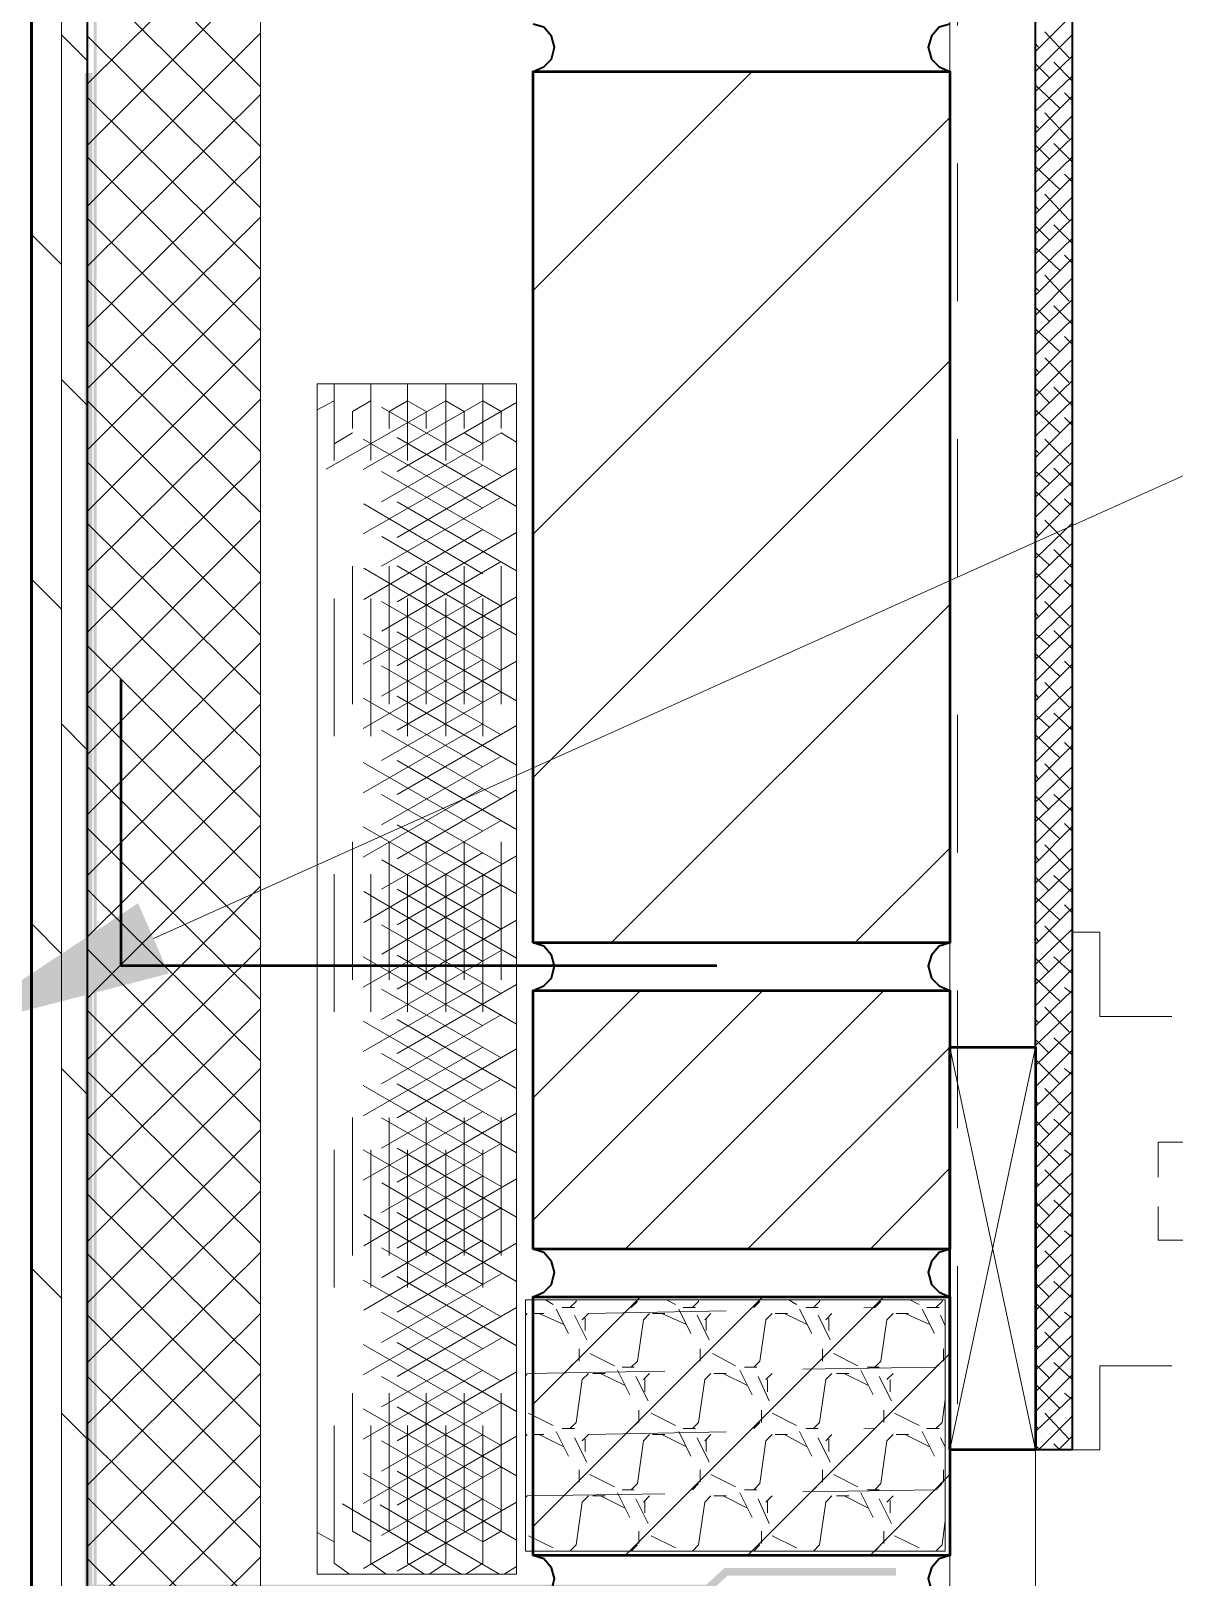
# Model space of a CAD drawing. Header units: inches. Extents: x 5 to 516, y -193 to 129.
# Drawn here: x 92.113 to 92.943, y -179.655 to -178.533 of the extents above; entities that cross this region are included whole.
import ezdxf

# ---------------------------------------------------------------- set-up
doc = ezdxf.new("R2010")
doc.units = ezdxf.units.IN
doc.header["$MEASUREMENT"] = 0
doc.linetypes.add('PDF_IMPORT', pattern=[1, 0.8, -0.2])
doc.layers.add('PDF8_Geometry', color=7, linetype='Continuous')
doc.layers.add('PDF8_Solid Fills', color=7, linetype='Continuous')

msp = doc.modelspace()

# ---------------------------------------------------------------- hatches: boundary and pattern name
at = {"layer": 'PDF8_Solid Fills', "transparency": 33554559}
for points in [[(92.1521832, -179.6657823), (92.1521823, -180.5357825), (92.6055157, -180.5357829), (92.6166265, -180.5191153), (92.6032944, -180.5313375), (92.1577388, -180.5313381), (92.1577388, -179.6657821), (92.6055157, -179.6657821), (92.6166265, -179.6480045), (92.6032944, -179.6602267), (92.1577379, -179.6602273), (92.1577388, -178.5635605), (92.1521832, -178.5635605), (92.1521832, -179.4335602)], [(92.6166287, -179.6480043), (92.6055176, -179.6657821), (92.6188509, -179.6535598), (92.7410726, -179.6535603), (92.7410727, -179.648005)]]:
    msp.add_hatch(color=256, dxfattribs=at).paths.add_polyline_path(points)

# ---------------------------------------------------------------- linework, layer by layer
at = {"layer": 'PDF8_Geometry', "lineweight": 35}
for points in [[(92.1132939, -171.2291155), (92.1132939, -180.5413382), (92.154405, -180.5413382), (92.154405, -171.2291155)], [(92.4777393, -178.5624495), (92.4855171, -178.5591161), (92.4910727, -178.5535606), (92.4932949, -178.5446717), (92.4910727, -178.5368939), (92.4855171, -178.5302272), (92.4777393, -178.528005)], [(92.7799606, -178.5280042), (92.7721828, -178.5302264), (92.7666273, -178.536893), (92.764405, -178.5446708), (92.7666273, -178.5535597), (92.7721828, -178.5591153), (92.7799606, -178.5624486)], [(92.4777393, -179.2291162), (92.4855171, -179.2257828), (92.4910727, -179.2202273), (92.4932949, -179.2113384), (92.4910727, -179.2035606), (92.4855171, -179.196894), (92.4777393, -179.1946717)], [(92.7799606, -179.1946709), (92.7721828, -179.1968931), (92.7666273, -179.2035598), (92.764405, -179.2113375), (92.7666273, -179.2202264), (92.7721828, -179.225782), (92.7799606, -179.2291153)], [(92.4777393, -179.4513384), (92.4855171, -179.4480051), (92.4910727, -179.4424495), (92.4932949, -179.4335606), (92.4910727, -179.4257829), (92.4855171, -179.4191162), (92.4777393, -179.416894)], [(92.7799606, -179.4168931), (92.7721828, -179.4191153), (92.7666273, -179.425782), (92.764405, -179.4335598), (92.7666273, -179.4424487), (92.7721828, -179.4480042), (92.7799606, -179.4513376)], [(92.4777393, -179.6735607), (92.4855171, -179.6702273), (92.4910727, -179.6646718), (92.4932949, -179.6557829), (92.4910727, -179.6480051), (92.4855171, -179.6413384), (92.4777393, -179.6391162)], [(92.7799606, -179.6391154), (92.7721828, -179.6413376), (92.7666273, -179.6480042), (92.764405, -179.655782), (92.7666273, -179.6646709), (92.7721828, -179.6702265), (92.7799606, -179.6735598)]]:
    msp.add_lwpolyline(points, dxfattribs=at)
at = {"layer": 'PDF8_Geometry', "lineweight": 15}
for points in [[(92.1144061, -180.5413382), (92.1144061, -171.2280039)], [(92.1355152, -180.5413382), (92.1355152, -171.2280039)], [(92.2021837, -179.1913377), (95.1444062, -177.8691153), (96.3021839, -177.8691153)], [(92.1544045, -178.571338), (92.27996, -178.4468935)], [(92.2799606, -178.5735601), (92.154405, -178.4480046)], [(92.1544045, -178.6157829), (92.27996, -178.4902273)], [(92.2799606, -178.6168928), (92.154405, -178.4924484)], [(92.8421826, -178.5480045), (92.8688492, -178.5213378)], [(92.1544045, -178.6602267), (92.27996, -178.5346711)], [(92.8666283, -178.5524487), (92.8488505, -178.5335598)], [(92.1544045, -178.5546709), (92.1355156, -178.535782)], [(92.2799606, -178.6613377), (92.154405, -178.5368933)], [(92.8444047, -178.5446713), (92.8421825, -178.5424491)], [(92.8421826, -178.5624495), (92.8688492, -178.5357828)], [(92.8421826, -178.5768933), (92.8688492, -178.5513378)], [(92.8521833, -178.5668937), (92.8421833, -178.5568937)], [(92.8688504, -178.5691159), (92.8555171, -178.5557825)], [(92.4777393, -178.7213375), (92.6366282, -178.5624486)], [(92.8421826, -178.5913383), (92.8688492, -178.5657827)], [(92.1544045, -178.7035605), (92.27996, -178.579116)], [(92.8421826, -178.6068932), (92.8688492, -178.5802266)], [(92.8599619, -178.589115), (92.8421841, -178.5724484)], [(92.8688504, -178.5835597), (92.8632948, -178.5780042)], [(92.2799606, -178.7057826), (92.154405, -178.5813382)], [(92.1144061, -178.5980047), (92.113295, -178.5968936)], [(92.4777393, -178.898005), (92.7799616, -178.5957827)], [(92.8444047, -178.60356), (92.8421825, -178.6013378)], [(92.8421826, -178.6213382), (92.8688492, -178.5946715)], [(92.8666283, -178.6113375), (92.8488505, -178.5924486)], [(92.8421826, -178.6357821), (92.8688492, -178.6102265)], [(92.1544045, -178.7480043), (92.27996, -178.6235598)], [(92.2799606, -178.7502264), (92.154405, -178.6246708)], [(92.8421826, -178.6502271), (92.8688492, -178.6246715)], [(92.8521833, -178.6257825), (92.8421833, -178.6157825)], [(92.8688504, -178.6280046), (92.8555171, -178.6146713)], [(92.8599619, -178.6480049), (92.8421841, -178.6313383)], [(92.8421826, -178.665782), (92.8688492, -178.6391153)], [(92.8688504, -178.6424485), (92.8632948, -178.6368929)], [(92.8421826, -178.680227), (92.8688492, -178.6535603)], [(92.8666283, -178.6702263), (92.8488505, -178.6513374)], [(92.1544045, -178.7924492), (92.27996, -178.6680047)], [(92.2799606, -178.7946713), (92.154405, -178.6691157)], [(92.8444047, -178.6624488), (92.8421825, -178.6602266)], [(92.8421826, -178.6946708), (92.8688492, -178.6691153)], [(92.1355152, -178.7024494), (92.1144041, -178.6813383)], [(92.8521833, -178.6846712), (92.8421833, -178.6746712)], [(92.8688504, -178.6868934), (92.8555171, -178.67356)], [(92.8421826, -178.7091158), (92.8688492, -178.6835603)], [(92.8599619, -178.7068937), (92.8421841, -178.690227)], [(92.8421826, -178.7246719), (92.8688492, -178.6980052)], [(92.8688504, -178.7013384), (92.8632948, -178.6957828)], [(92.1544045, -178.8368929), (92.27996, -178.7113374)], [(92.2799606, -178.8380051), (92.154405, -178.7135607)], [(92.8421826, -178.7391157), (92.8688492, -178.7124491)], [(92.8666283, -178.7291161), (92.8488505, -178.7102272)], [(92.8444047, -178.7213375), (92.8421825, -178.7191153)], [(92.8421826, -178.7535596), (92.8688492, -178.728004)], [(92.8521833, -178.74356), (92.8421833, -178.73356)], [(92.8688504, -178.7457821), (92.8555171, -178.7324488)], [(92.8421826, -178.7680046), (92.8688492, -178.742449)], [(92.1544045, -178.8813378), (92.27996, -178.7557823)], [(92.2799606, -178.8824489), (92.154405, -178.7580044)], [(92.8421826, -178.7835595), (92.8688492, -178.7568928)], [(92.8599619, -178.7657824), (92.8421841, -178.7491158)], [(92.8688504, -178.7602271), (92.8632948, -178.7546716)], [(92.8666283, -178.7880049), (92.8488505, -178.7702271)], [(92.4777393, -179.0746712), (92.7799616, -178.772449)], [(92.8444047, -178.7802274), (92.8421825, -178.7780052)], [(92.8421826, -178.7980045), (92.8688492, -178.7713378)], [(92.1544045, -178.8046709), (92.1355156, -178.785782)], [(92.8421826, -178.8124495), (92.8688492, -178.7868939)], [(92.8521833, -178.8024488), (92.8421833, -178.7924488)], [(92.8688504, -178.8046709), (92.8555171, -178.7913376)], [(92.1544045, -178.9246717), (92.27996, -178.8002272)], [(92.2799606, -178.9268938), (92.154405, -178.8013382)], [(92.333294, -178.8013377), (92.3210718, -178.8080044)], [(92.3599618, -178.8013377), (92.3466285, -178.8091155)], [(92.3866274, -178.8013377), (92.3732941, -178.8091155)], [(92.3999602, -178.8091152), (92.3866269, -178.8013374)], [(92.427738, -178.8091152), (92.4144047, -178.8013374)], [(92.4544058, -178.8091152), (92.4410725, -178.8013374)], [(92.8421826, -178.8268933), (92.8688492, -178.8013378)], [(92.8421826, -178.8424494), (92.8688492, -178.8157827)], [(92.8599619, -178.8246712), (92.8421841, -178.8080045)], [(92.8688504, -178.8191159), (92.8632948, -178.8135603)], [(92.3466268, -178.8246712), (92.3332934, -178.832449)], [(92.4410708, -178.8324487), (92.4277374, -178.8246709)], [(92.4655165, -178.8313376), (92.4544054, -178.8246709)], [(92.8444047, -178.8391151), (92.8421825, -178.8368928)], [(92.8421826, -178.8568932), (92.8688492, -178.8313377)], [(92.8666283, -178.8468937), (92.8488505, -178.8291159)], [(92.1144061, -178.8480047), (92.113295, -178.8468936)], [(92.1544045, -178.9691154), (92.27996, -178.844671)], [(92.2799606, -178.9713376), (92.154405, -178.845782)], [(92.8421826, -178.8713382), (92.8688492, -178.8457827)], [(92.8421826, -178.8857821), (92.8688492, -178.8602265)], [(92.8521833, -178.8613375), (92.8421833, -178.8524486)], [(92.8688504, -178.8635608), (92.8555171, -178.8502274)], [(92.8599619, -178.88356), (92.8421841, -178.8668933)], [(92.8421826, -178.9013381), (92.8688492, -178.8746715)], [(92.8688504, -178.8780046), (92.8632948, -178.8724491)], [(92.1544045, -179.0135603), (92.27996, -178.8880048)], [(92.2799606, -179.0146714), (92.154405, -178.8902269)], [(92.8421826, -178.915782), (92.8688492, -178.8902264)], [(92.8666283, -178.9057824), (92.8488505, -178.8880046)], [(92.8444047, -178.899116), (92.8421825, -178.8957827)], [(92.8421826, -178.930227), (92.8688492, -178.9046714)], [(92.8521833, -178.9202263), (92.8421833, -178.9113374)], [(92.8688504, -178.9224484), (92.8555171, -178.9091151)], [(92.8421826, -178.9457819), (92.8688492, -178.9191153)], [(92.8599619, -178.9424487), (92.8421841, -178.9257821)], [(92.1355152, -178.9524494), (92.1144041, -178.9313383)], [(92.1544045, -179.0580052), (92.27996, -178.9324497)], [(92.2799606, -179.0591152), (92.154405, -178.9346707)], [(92.8421826, -178.9602269), (92.8688492, -178.9335602)], [(92.8688504, -178.9368934), (92.8632948, -178.9313378)], [(92.5344048, -179.1946709), (92.7799604, -178.9491153)], [(92.8421826, -178.9746719), (92.8688492, -178.9491163)], [(92.8666283, -178.9646712), (92.8488505, -178.9468934)], [(92.8444047, -178.9580048), (92.8421825, -178.9546714)], [(92.8421826, -178.9891158), (92.8688492, -178.9635602)], [(92.8521833, -178.9791162), (92.8421833, -178.9702273)], [(92.8688504, -178.9813383), (92.8555171, -178.968005)], [(92.1544045, -179.1013379), (92.27996, -178.9768935)], [(92.2799606, -179.1035601), (92.154405, -178.9791156)], [(92.8421826, -179.0046718), (92.8688492, -178.9780051)], [(92.8421826, -179.0191157), (92.8688492, -178.992449)], [(92.8599619, -179.0013375), (92.8421841, -178.9846708)], [(92.8688504, -178.9957821), (92.8632948, -178.9902266)], [(92.8666283, -179.0235599), (92.8488505, -179.0057821)], [(92.8444047, -179.0168935), (92.8421825, -179.0135602)], [(92.8421826, -179.0335595), (92.8688492, -179.008004)], [(92.1544045, -179.1457828), (92.27996, -179.0213384)], [(92.2799606, -179.148005), (92.154405, -179.0224494)], [(92.8421826, -179.0480045), (92.8688492, -179.022449)], [(92.8521833, -179.0380049), (92.8421833, -179.029116)], [(92.8688504, -179.040227), (92.8555171, -179.0280048)], [(92.1544045, -179.0546709), (92.1355156, -179.035782)], [(92.8421826, -179.0635606), (92.8688492, -179.0368939)], [(92.8421826, -179.0780044), (92.8688492, -179.0513378)], [(92.8599619, -179.0602274), (92.8421841, -179.0435607)], [(92.8688504, -179.0546709), (92.8632948, -179.0491154)], [(92.1544045, -179.1902266), (92.27996, -179.0657822)], [(92.2799606, -179.1924487), (92.154405, -179.0668932)], [(92.8444047, -179.0757823), (92.8421825, -179.072449)], [(92.8421826, -179.0924494), (92.8688492, -179.0668939)], [(92.8666283, -179.0824487), (92.8488505, -179.0646709)], [(92.8421826, -179.1068933), (92.8688492, -179.0813377)], [(92.8421826, -179.1224493), (92.8688492, -179.0957827)], [(92.8521833, -179.0980047), (92.8421833, -179.0880047)], [(92.8688504, -179.0991158), (92.8555171, -179.0868936)], [(92.1144061, -179.0980047), (92.113295, -179.0968936)], [(92.8599619, -179.1191161), (92.8421841, -179.1024495)], [(92.1544045, -179.2346715), (92.27996, -179.1091159)], [(92.2799606, -179.2357826), (92.154405, -179.1113381)], [(92.8421826, -179.1368932), (92.8688492, -179.1102265)], [(92.8688504, -179.1135608), (92.8632948, -179.1080052)], [(92.7110722, -179.1946709), (92.7799611, -179.125782)], [(92.8421826, -179.1513382), (92.8688492, -179.1257826)], [(92.8666283, -179.1413386), (92.8488505, -179.1235608)], [(92.8444047, -179.134671), (92.8421825, -179.1313377)], [(92.8421826, -179.165782), (92.8688492, -179.1402265)], [(92.8521833, -179.1568935), (92.8421833, -179.1468935)], [(92.8688504, -179.1580046), (92.8555171, -179.1457823)], [(92.1544045, -179.2791153), (92.27996, -179.1535597)], [(92.2799606, -179.2802275), (92.154405, -179.155783)], [(92.8421826, -179.1813381), (92.8688492, -179.1546714)], [(92.8599619, -179.1780049), (92.8421841, -179.1613382)], [(92.8421826, -179.1957819), (92.8688492, -179.1691153)], [(92.8688504, -179.1724484), (92.8632948, -179.1668929)], [(92.1355152, -179.2024495), (92.1144041, -179.1813384)], [(92.8421826, -179.2102269), (92.8688492, -179.1846714)], [(92.8666283, -179.2002262), (92.8488505, -179.1824484)], [(92.8444047, -179.1935598), (92.8421825, -179.1902265)], [(92.8688496, -179.1868934), (92.8888496, -179.1868934), (92.8888496, -179.2480045)], [(92.1544045, -179.3224491), (92.27996, -179.1980047)], [(92.2799606, -179.3246712), (92.154405, -179.1991157)], [(92.8421826, -179.2246719), (92.8688492, -179.1991164)], [(92.8521833, -179.2157823), (92.8421833, -179.2057823)], [(92.8688504, -179.2168933), (92.8555171, -179.2046711)], [(92.8421826, -179.2402268), (92.8688492, -179.2135602)], [(92.4777393, -179.3068931), (92.5555171, -179.2291153)], [(92.4777393, -179.3957829), (92.644406, -179.2291162)], [(92.5444056, -179.4168931), (92.7321834, -179.2291153)], [(92.8421826, -179.2546718), (92.8688492, -179.2291163)], [(92.8599619, -179.2368936), (92.8421841, -179.220227)], [(92.8688504, -179.2313383), (92.8632948, -179.2268939)], [(92.8666283, -179.2591161), (92.8488505, -179.2413383)], [(92.1544045, -179.3668929), (92.27996, -179.2424484)], [(92.2799606, -179.3691161), (92.154405, -179.2435606)], [(92.8444047, -179.2524497), (92.8421825, -179.2502275)], [(92.8421826, -179.2691157), (92.8688492, -179.2435601)], [(92.9410708, -179.2480043), (92.8888486, -179.2480043)], [(92.8421826, -179.2835595), (92.8688492, -179.258004)], [(92.8521833, -179.274671), (92.8421833, -179.264671)], [(92.8688504, -179.2757821), (92.8555171, -179.2635599)], [(92.6332954, -179.4168931), (92.779962, -179.2702264)], [(92.8421826, -179.5624495), (92.7799603, -179.2702273)], [(92.7799606, -179.5624495), (92.8421828, -179.2702273)], [(92.8421826, -179.2991156), (92.8688492, -179.2724489)], [(92.1544045, -179.3046709), (92.1355156, -179.285782)], [(92.1544045, -179.4113378), (92.27996, -179.2857822)], [(92.8599619, -179.2968935), (92.8421841, -179.2791157)], [(92.8688504, -179.2902271), (92.8632948, -179.2857826)], [(92.2799606, -179.4124488), (92.154405, -179.2880044)], [(92.8421826, -179.3135606), (92.8688492, -179.288005)], [(92.8444047, -179.3113373), (92.8421825, -179.3091151)], [(92.8421826, -179.3280044), (92.8688492, -179.3024489)], [(92.8666283, -179.3180048), (92.8488505, -179.3002271)], [(92.8421826, -179.3435605), (92.8688492, -179.3168938)], [(92.1544045, -179.4557827), (92.27996, -179.3302271)], [(92.8421826, -179.3580044), (92.8688492, -179.3313377)], [(92.8521833, -179.3335598), (92.8421833, -179.3235598)], [(92.8688504, -179.3346708), (92.8555171, -179.3224486)], [(92.2799606, -179.4568937), (92.154405, -179.3324493)], [(92.8599619, -179.3557822), (92.8421841, -179.3380044)], [(92.9621835, -179.3391151), (92.9310724, -179.3391151), (92.9310724, -179.3646707)], [(92.1144061, -179.3480048), (92.113295, -179.3468936)], [(92.8421826, -179.3724493), (92.8688492, -179.3468938)], [(92.8688504, -179.3491158), (92.8632948, -179.3446714)], [(92.7221829, -179.4168931), (92.7799607, -179.3580042)], [(92.8421826, -179.3868932), (92.8688492, -179.3613376)], [(92.8666283, -179.3768936), (92.8488505, -179.3591158)], [(92.1544045, -179.4991154), (92.27996, -179.3746709)], [(92.2799606, -179.5013375), (92.154405, -179.3768931)], [(92.8444047, -179.3702272), (92.8421825, -179.368005)], [(92.8421826, -179.4024493), (92.8688492, -179.3757826)], [(92.8521833, -179.3924485), (92.8421833, -179.3824485)], [(92.8688504, -179.3935607), (92.8555171, -179.3813385)], [(92.9310724, -179.3857821), (92.9310724, -179.4102266)], [(92.8421826, -179.4168931), (92.8688492, -179.3902264)], [(92.8599619, -179.414671), (92.8421841, -179.3968932)], [(92.8421826, -179.4313381), (92.8688492, -179.4057825)], [(92.8688504, -179.4080046), (92.8632948, -179.4035601)], [(92.9310724, -179.4102267), (92.9621835, -179.4102267)], [(92.1544045, -179.5435603), (92.27996, -179.4191158)], [(92.2799606, -179.5457824), (92.154405, -179.4202269)], [(92.8421826, -179.445782), (92.8688492, -179.4202264)], [(92.8666283, -179.4357824), (92.8488505, -179.4180046)], [(92.1355152, -179.4524495), (92.1144041, -179.4313384)], [(92.8444047, -179.429116), (92.8421825, -179.4268937)], [(92.8421826, -179.461338), (92.8688492, -179.4346713)], [(92.8521833, -179.4513384), (92.8421833, -179.4413384)], [(92.8688504, -179.4524495), (92.8555171, -179.4402273)], [(92.4777393, -179.5291153), (92.5555171, -179.4513375)], [(92.4777393, -179.6180051), (92.644406, -179.4513384)], [(92.4866279, -179.4535606), (92.4921834, -179.4568939)], [(92.5044049, -179.4591159), (92.5088494, -179.4546714)], [(92.5088492, -179.4546716), (92.5088492, -179.4535605)], [(92.5444056, -179.6391154), (92.7321834, -179.4513376)], [(92.5488498, -179.4591159), (92.5532943, -179.4546714)], [(92.5744055, -179.4535606), (92.5810721, -179.4568939)], [(92.5932947, -179.4591159), (92.5977392, -179.4546714)], [(92.597739, -179.4546716), (92.597739, -179.4535605)], [(92.6377396, -179.4591159), (92.6421841, -179.4546714)], [(92.663293, -179.4535606), (92.6688486, -179.4568939)], [(92.6810723, -179.4591159), (92.6855168, -179.4546714)], [(92.6855166, -179.4546716), (92.6855166, -179.4535605)], [(92.7255172, -179.4591159), (92.7299617, -179.4546714)], [(92.7510706, -179.4535606), (92.7577373, -179.4568939)], [(92.7699599, -179.4591159), (92.7744043, -179.4546714)], [(92.7744041, -179.4546716), (92.7744041, -179.4535605)], [(92.8421826, -179.4757819), (92.8688492, -179.4491152)], [(92.1544045, -179.5880052), (92.27996, -179.4635607)], [(92.2799606, -179.5902273), (92.154405, -179.4646718)], [(92.4721829, -179.4646712), (92.473294, -179.4635601)], [(92.4766272, -179.4635601), (92.485516, -179.4635601)], [(92.4821836, -179.4635601), (92.4999614, -179.4713379)], [(92.4944065, -179.4602269), (92.5032954, -179.4780047)], [(92.4988507, -179.4591159), (92.5077396, -179.4591159)], [(92.5077393, -179.4646712), (92.5166281, -179.482449)], [(92.5132935, -179.4680044), (92.5177379, -179.46356)], [(92.5577384, -179.4680044), (92.5621828, -179.46356)], [(92.5644048, -179.4635601), (92.5732936, -179.4635601)], [(92.5710712, -179.4635601), (92.5888489, -179.4713379)], [(92.583294, -179.4602269), (92.5921829, -179.4780047)], [(92.5866283, -179.4591159), (92.5955172, -179.4591159)], [(92.5966268, -179.4646712), (92.6055157, -179.482449)], [(92.6021833, -179.4680044), (92.6066277, -179.46356)], [(92.6466282, -179.4680044), (92.6510726, -179.46356)], [(92.6532946, -179.4635601), (92.6621834, -179.4635601)], [(92.659961, -179.4635601), (92.6766276, -179.4713379)], [(92.6710716, -179.4602269), (92.6799605, -179.4780047)], [(92.6755159, -179.4591159), (92.6844048, -179.4591159)], [(92.6844044, -179.4646712), (92.6932933, -179.482449)], [(92.6899609, -179.4680044), (92.6944053, -179.46356)], [(92.7344058, -179.4680044), (92.7388502, -179.46356)], [(92.7410722, -179.4635601), (92.749961, -179.4635601)], [(92.7477386, -179.4635601), (92.7655163, -179.4713379)], [(92.7599614, -179.4602269), (92.7688503, -179.4780047)], [(92.7632935, -179.4591159), (92.7721824, -179.4591159)], [(92.7732942, -179.4646712), (92.7766275, -179.472449)], [(92.8421826, -179.4902269), (92.8688492, -179.4646713)], [(92.8599619, -179.4735597), (92.8421841, -179.455782)], [(92.8688504, -179.4668933), (92.8632948, -179.4624489)], [(92.5155156, -179.4668933), (92.5155156, -179.4757822)], [(92.5532941, -179.4980043), (92.5577385, -179.4680043)], [(92.6032932, -179.4668933), (92.6032932, -179.4757822)], [(92.6421839, -179.4980043), (92.6466283, -179.4680043)], [(92.692183, -179.4668933), (92.692183, -179.4757822)], [(92.7299615, -179.4980043), (92.7344059, -179.4680043)], [(92.8666283, -179.4946711), (92.8488505, -179.4768933)], [(92.5110713, -179.4891158), (92.5110713, -179.4980047)], [(92.5988489, -179.4891158), (92.5988489, -179.4980047)], [(92.6877387, -179.4891158), (92.6877387, -179.4980047)], [(92.7755163, -179.4891158), (92.7755163, -179.4980047)], [(92.8444047, -179.4880047), (92.8421825, -179.4857825)], [(92.8421826, -179.5046718), (92.8688492, -179.4791163)], [(92.5044049, -179.5024497), (92.5088494, -179.4980053)], [(92.5188499, -179.492449), (92.5366277, -179.5013379)], [(92.5488498, -179.5024497), (92.5532943, -179.4980053)], [(92.5932947, -179.5024497), (92.5977392, -179.4980053)], [(92.6077375, -179.492449), (92.6244041, -179.5013379)], [(92.6332954, -179.6391154), (92.779962, -179.4924487)], [(92.6377396, -179.5024497), (92.6421841, -179.4980053)], [(92.6810723, -179.5024497), (92.6855168, -179.4980053)], [(92.6955151, -179.492449), (92.7132928, -179.5013379)], [(92.7255172, -179.5024497), (92.7299617, -179.4980053)], [(92.7699599, -179.5024497), (92.7744043, -179.4980053)], [(92.8421826, -179.5202268), (92.8688492, -179.4935601)], [(92.8521833, -179.5102272), (92.8421833, -179.5002272)], [(92.8688504, -179.5113382), (92.8555171, -179.499116)], [(92.1544045, -179.632449), (92.27996, -179.5068934)], [(92.2799606, -179.63356), (92.154405, -179.5091156)], [(92.4721829, -179.5091161), (92.473294, -179.5068939)], [(92.5088492, -179.5424492), (92.5132936, -179.5113381)], [(92.5132935, -179.5113382), (92.5177379, -179.5068938)], [(92.5210721, -179.506894), (92.5299609, -179.506894)], [(92.5266285, -179.506894), (92.5444063, -179.5157829)], [(92.5388491, -179.5046718), (92.547738, -179.5224496)], [(92.5421834, -179.5024497), (92.5510723, -179.5024497)], [(92.5521819, -179.5091161), (92.5610708, -179.5268939)], [(92.5577384, -179.5113382), (92.5621828, -179.5068938)], [(92.5588506, -179.5113382), (92.5588506, -179.5202271)], [(92.597739, -179.5424492), (92.6021834, -179.5113381)], [(92.6021833, -179.5113382), (92.6066277, -179.5068938)], [(92.6088497, -179.506894), (92.6177385, -179.506894)], [(92.6155161, -179.506894), (92.6332938, -179.5157829)], [(92.6277389, -179.5046718), (92.6366278, -179.5224496)], [(92.631071, -179.5024497), (92.6399599, -179.5024497)], [(92.6410717, -179.5091161), (92.6488495, -179.5268939)], [(92.6466282, -179.5113382), (92.6510726, -179.5068938)], [(92.6477381, -179.5113382), (92.6477381, -179.5202271)], [(92.6855166, -179.5424492), (92.689961, -179.5113381)], [(92.6899609, -179.5113382), (92.6944053, -179.5068938)], [(92.6977395, -179.506894), (92.7066283, -179.506894)], [(92.7032937, -179.506894), (92.7210714, -179.5157829)], [(92.7155165, -179.5046718), (92.7244054, -179.5224496)], [(92.7199608, -179.5024497), (92.7288497, -179.5024497)], [(92.7288493, -179.5091161), (92.7377382, -179.5268939)], [(92.7344058, -179.5113382), (92.7388502, -179.5068938)], [(92.7366279, -179.5113382), (92.7366279, -179.5202271)], [(92.8421826, -179.5346718), (92.8688492, -179.5080051)], [(92.8888496, -179.5013375), (92.8888496, -179.5624486), (92.8688496, -179.5624486)], [(92.9410708, -179.5013375), (92.8888486, -179.5013375)], [(92.8599619, -179.5324496), (92.8421841, -179.5146718)], [(92.8688504, -179.5257821), (92.8632948, -179.5213377)], [(92.4721829, -179.5257821), (92.4721829, -179.5268932)], [(92.5544063, -179.5335596), (92.5544063, -179.5424485)], [(92.6432938, -179.5335596), (92.6432938, -179.5424485)], [(92.7321836, -179.5335596), (92.7321836, -179.5424485)], [(92.7744041, -179.5424492), (92.7766264, -179.5257826)], [(92.8421826, -179.5491156), (92.8688492, -179.5235601)], [(92.1544045, -179.5546709), (92.1355156, -179.5357821)], [(92.474405, -179.5357828), (92.4921828, -179.5446717)], [(92.5044049, -179.5468935), (92.5088494, -179.542449)], [(92.5488498, -179.5468935), (92.5532943, -179.542449)], [(92.5632948, -179.5357828), (92.5810726, -179.5446717)], [(92.5932947, -179.5468935), (92.5977392, -179.542449)], [(92.6377396, -179.5468935), (92.6421841, -179.542449)], [(92.6510724, -179.5357828), (92.6688502, -179.5446717)], [(92.6810723, -179.5468935), (92.6855168, -179.542449)], [(92.7255172, -179.5468935), (92.7299617, -179.542449)], [(92.73996, -179.5357828), (92.7577377, -179.5446717)], [(92.7699599, -179.5468935), (92.7744043, -179.542449)], [(92.8444047, -179.5468935), (92.8421825, -179.5446713)], [(92.8444047, -179.5624495), (92.8688491, -179.5380051)], [(92.8666283, -179.5546709), (92.8488505, -179.5357821)], [(92.1544045, -179.6768939), (92.27996, -179.5513383)], [(92.2799606, -179.6780049), (92.154405, -179.5535605)], [(92.4721829, -179.5524488), (92.473294, -179.5513377)], [(92.4766272, -179.5513377), (92.485516, -179.5513377)], [(92.4821836, -179.5513377), (92.4999614, -179.5602266)], [(92.4944065, -179.5491156), (92.5032954, -179.5668934)], [(92.4988507, -179.5468935), (92.5077396, -179.5468935)], [(92.5077393, -179.5535599), (92.5166281, -179.5713377)], [(92.5132935, -179.555782), (92.5177379, -179.5513376)], [(92.5155156, -179.5546709), (92.5155156, -179.5635598)], [(92.5532941, -179.586893), (92.5577385, -179.5557819)], [(92.5577384, -179.555782), (92.5621828, -179.5513376)], [(92.5644048, -179.5513377), (92.5732936, -179.5513377)], [(92.5710712, -179.5513377), (92.5888489, -179.5602266)], [(92.583294, -179.5491156), (92.5921829, -179.5668934)], [(92.5866283, -179.5468935), (92.5955172, -179.5468935)], [(92.5966268, -179.5535599), (92.6055157, -179.5713377)], [(92.6021833, -179.555782), (92.6066277, -179.5513376)], [(92.6032932, -179.5546709), (92.6032932, -179.5635598)], [(92.6421839, -179.586893), (92.6466283, -179.5557819)], [(92.6466282, -179.555782), (92.6510726, -179.5513376)], [(92.6532946, -179.5513377), (92.6621834, -179.5513377)], [(92.659961, -179.5513377), (92.6766276, -179.5602266)], [(92.6710716, -179.5491156), (92.6799605, -179.5668934)], [(92.6755159, -179.5468935), (92.6844048, -179.5468935)], [(92.6844044, -179.5535599), (92.6932933, -179.5713377)], [(92.6899609, -179.555782), (92.6944053, -179.5513376)], [(92.692183, -179.5546709), (92.692183, -179.5635598)], [(92.7299615, -179.586893), (92.7344059, -179.5557819)], [(92.7344058, -179.555782), (92.7388502, -179.5513376)], [(92.7410722, -179.5513377), (92.749961, -179.5513377)], [(92.7477386, -179.5513377), (92.7655163, -179.5602266)], [(92.7599614, -179.5491156), (92.7688503, -179.5668934)], [(92.7632935, -179.5468935), (92.7721824, -179.5468935)], [(92.7732942, -179.5535599), (92.7766275, -179.5602265)], [(92.8588497, -179.5624495), (92.8688497, -179.5524495)], [(92.8455169, -179.5624495), (92.8421836, -179.5591162)], [(92.8599619, -179.5624495), (92.8555174, -179.5580051)], [(92.5110713, -179.5768934), (92.5110713, -179.5857823)], [(92.5988489, -179.5768934), (92.5988489, -179.5857823)], [(92.6877387, -179.5768934), (92.6877387, -179.5857823)], [(92.7755163, -179.5768934), (92.7755163, -179.5857823)], [(92.5044049, -179.5913384), (92.5088494, -179.5868939)], [(92.5188499, -179.5802266), (92.5366277, -179.5891155)], [(92.5488498, -179.5913384), (92.5532943, -179.5868939)], [(92.5932947, -179.5913384), (92.5977392, -179.5868939)], [(92.6066275, -179.5802266), (92.6244053, -179.5891155)], [(92.6377396, -179.5913384), (92.6421841, -179.5868939)], [(92.6810723, -179.5913384), (92.6855168, -179.5868939)], [(92.6955151, -179.5802266), (92.7132928, -179.5891155)], [(92.7221829, -179.6391154), (92.7799607, -179.5802265)], [(92.7255172, -179.5913384), (92.7299617, -179.5868939)], [(92.7699599, -179.5913384), (92.7744043, -179.5868939)], [(92.1144061, -179.5980048), (92.113295, -179.5968937)], [(92.1544045, -179.7202266), (92.27996, -179.5957821)], [(92.2799606, -179.7224487), (92.154405, -179.5968931)], [(92.4721829, -179.5968937), (92.473294, -179.5957826)], [(92.5088492, -179.6313379), (92.5132936, -179.6002268)], [(92.5132935, -179.6002269), (92.5177379, -179.5957825)], [(92.5210721, -179.5957826), (92.5299609, -179.5957826)], [(92.5266285, -179.5957826), (92.5444063, -179.6046715)], [(92.5388491, -179.5935605), (92.547738, -179.6113383)], [(92.5421834, -179.5913384), (92.5510723, -179.5913384)], [(92.5521819, -179.5980048), (92.5610708, -179.6157826)], [(92.5577384, -179.6002269), (92.5621828, -179.5957825)], [(92.5588506, -179.5991158), (92.5588506, -179.6080047)], [(92.597739, -179.6313379), (92.6021834, -179.6002268)], [(92.6021833, -179.6002269), (92.6066277, -179.5957825)], [(92.6088497, -179.5957826), (92.6177385, -179.5957826)], [(92.6155161, -179.5957826), (92.6332938, -179.6046715)], [(92.6277389, -179.5935605), (92.6366278, -179.6113383)], [(92.631071, -179.5913384), (92.6399599, -179.5913384)], [(92.6410717, -179.5980048), (92.6488495, -179.6157826)], [(92.6466282, -179.6002269), (92.6510726, -179.5957825)], [(92.6477381, -179.5991158), (92.6477381, -179.6080047)], [(92.6855166, -179.6313379), (92.689961, -179.6002268)], [(92.6899609, -179.6002269), (92.6944053, -179.5957825)], [(92.6977395, -179.5957826), (92.7066283, -179.5957826)], [(92.7032937, -179.5957826), (92.7210714, -179.6046715)], [(92.7155165, -179.5935605), (92.7244054, -179.6113383)], [(92.7199608, -179.5913384), (92.7288497, -179.5913384)], [(92.7288493, -179.5980048), (92.7377382, -179.6157826)], [(92.7344058, -179.6002269), (92.7388502, -179.5957825)], [(92.7366279, -179.5991158), (92.7366279, -179.6080047)], [(92.333294, -179.6291158), (92.3210718, -179.6224491)], [(92.3599618, -179.6291158), (92.3466285, -179.621338)], [(92.4544058, -179.6213383), (92.4410725, -179.6291161)], [(92.4721829, -179.6146708), (92.4721829, -179.6157819)], [(92.5544063, -179.6213383), (92.5544063, -179.6302272)], [(92.6432938, -179.6213383), (92.6432938, -179.6302272)], [(92.7321836, -179.6213383), (92.7321836, -179.6302272)], [(92.7744041, -179.6313379), (92.7766264, -179.6135601)], [(92.474405, -179.6246715), (92.4921828, -179.6335604)], [(92.5044049, -179.6357822), (92.5088494, -179.6313377)], [(92.5488498, -179.6357822), (92.5532943, -179.6313377)], [(92.5632948, -179.6246715), (92.5810726, -179.6335604)], [(92.5932947, -179.6357822), (92.5977392, -179.6313377)], [(92.6377396, -179.6357822), (92.6421841, -179.6313377)], [(92.6510724, -179.6246715), (92.6688502, -179.6335604)], [(92.6810723, -179.6357822), (92.6855168, -179.6313377)], [(92.7255172, -179.6357822), (92.7299617, -179.6313377)], [(92.73996, -179.6246715), (92.7577377, -179.6335604)], [(92.7699599, -179.6357822), (92.7744043, -179.6313377)], [(92.1544045, -179.7646715), (92.27996, -179.640227)], [(92.2799606, -179.7668936), (92.154405, -179.641338)], [(92.3444046, -179.6524493), (92.3332935, -179.6446715)], [(92.3710725, -179.6524493), (92.3599614, -179.6446715)], [(92.3988503, -179.6524493), (92.386628, -179.6446715)], [(92.4144052, -179.6446707), (92.402183, -179.6524485)], [(92.4410708, -179.6446707), (92.4288486, -179.6524485)], [(92.5477376, -179.6357822), (92.5488487, -179.6357822)], [(92.6366274, -179.6357822), (92.6377385, -179.6357822)], [(92.724405, -179.6357822), (92.7255162, -179.6357822)], [(92.4655165, -179.6468939), (92.4566276, -179.6524495)]]:
    msp.add_lwpolyline(points, dxfattribs=at)
at = {"layer": 'PDF8_Geometry', "linetype": 'PDF_IMPORT', "lineweight": 15, "ltscale": 0.042222}
msp.add_lwpolyline([(92.7855171, -171.2291155), (92.7855171, -179.5624485)], dxfattribs=at)
at = {"layer": 'PDF8_Geometry', "lineweight": 35}
msp.add_lwpolyline([(92.8421826, -179.5624484), (92.8421826, -171.3646701), (92.8688492, -171.3646701), (92.8688492, -179.5624484)], close=True, dxfattribs=at)
at = {"layer": 'PDF8_Geometry', "lineweight": 15}
for points in [[(92.2799606, -180.5413379), (92.2799606, -175.9368932), (92.154405, -175.9368932), (92.154405, -180.5413379)], [(92.4655165, -179.6524493), (92.4655165, -178.789116), (92.321072, -178.789116), (92.321072, -179.6524493)], [(92.4721829, -179.6357828), (92.4721829, -179.4535606), (92.7766274, -179.4535606), (92.7766274, -179.6357828)]]:
    msp.add_lwpolyline(points, close=True, dxfattribs=at)
at = {"layer": 'PDF8_Geometry', "lineweight": 9}
msp.add_lwpolyline([(92.8421826, -179.8957823), (92.8421826, -175.9368932), (92.7799603, -175.9368932), (92.7799603, -179.8957823)], close=True, dxfattribs=at)
at = {"layer": 'PDF8_Geometry', "lineweight": 50}
for points in [[(92.4777393, -179.1946717), (92.4777393, -178.5624495), (92.7799616, -178.5624495), (92.7799616, -179.1946717)], [(92.4777393, -179.416894), (92.4777393, -179.2291162), (92.7799616, -179.2291162), (92.7799616, -179.416894)], [(92.7799606, -179.562449), (92.7799606, -179.2702268), (92.8421828, -179.2702268), (92.8421828, -179.562449)], [(92.4777393, -179.6391162), (92.4777393, -179.4513384), (92.7799616, -179.4513384), (92.7799616, -179.6391162)]]:
    msp.add_lwpolyline(points, close=True, dxfattribs=at)
at = {"layer": 'PDF8_Geometry', "linetype": 'PDF_IMPORT', "lineweight": 15, "ltscale": 0.016667}
for points in [[(92.333294, -179.6446707), (92.333294, -178.7891155)], [(92.3599618, -179.6446707), (92.3599618, -178.7891155)], [(92.3866274, -179.6446707), (92.3866274, -178.7891155)], [(92.4144052, -179.6446707), (92.4144052, -178.7891155)], [(92.4410708, -179.6446707), (92.4410708, -178.7891155)]]:
    msp.add_lwpolyline(points, dxfattribs=at)
at = {"layer": 'PDF8_Geometry', "linetype": 'PDF_IMPORT', "lineweight": 15, "ltscale": 0.016405}
for points in [[(92.4144052, -178.8013377), (92.3210718, -178.8546714)], [(92.4544058, -178.8557822), (92.3599613, -178.8013374)], [(92.4544058, -178.8246712), (92.3210718, -178.9013373)], [(92.4544058, -178.9024492), (92.3210718, -178.825782)], [(92.4544058, -178.8713382), (92.3210718, -178.9480043)], [(92.4544058, -178.9180041), (92.3210718, -178.9957824)], [(92.4544058, -178.9968932), (92.3210718, -178.9202271)], [(92.4544058, -178.9657822), (92.3210718, -179.0424495)], [(92.4544058, -179.0435602), (92.3210718, -178.966893)], [(92.4544058, -179.0124493), (92.3210718, -179.0891154)], [(92.4544058, -179.0902273), (92.3210718, -179.0135601)], [(92.4544058, -179.0591152), (92.3210718, -179.1357824)], [(92.4544058, -179.1368932), (92.3210718, -179.0602271)], [(92.4544058, -179.1057822), (92.3210718, -179.1824494)], [(92.4544058, -179.1846713), (92.3210718, -179.1068941)], [(92.4544058, -179.1524492), (92.3210718, -179.2302264)], [(92.4544058, -179.2313383), (92.3210718, -179.1546711)], [(92.4544058, -179.2002262), (92.3210718, -179.2768934)], [(92.4544058, -179.2780042), (92.3210718, -179.2013381)], [(92.4544058, -179.2468932), (92.3210718, -179.3235605)], [(92.4544058, -179.3246712), (92.3210718, -179.2480052)], [(92.4544058, -179.2935603), (92.3210718, -179.3702275)], [(92.4544058, -179.3713383), (92.3210718, -179.2946711)], [(92.4544058, -179.3402273), (92.3210718, -179.4168934)], [(92.4544058, -179.4191164), (92.3210718, -179.3413381)], [(92.4544058, -179.4657823), (92.3210718, -179.3891151)], [(92.4544058, -179.4346713), (92.3210718, -179.5113385)], [(92.4544058, -179.5124493), (92.3210718, -179.4357821)], [(92.4544058, -179.4813383), (92.3210718, -179.5580044)], [(92.4544058, -179.5591152), (92.3210718, -179.4824491)], [(92.4544058, -179.5280042), (92.3210718, -179.6046714)], [(92.4544058, -179.6057822), (92.3210718, -179.5291162)], [(92.4544058, -179.5746713), (92.3210718, -179.6513373)], [(92.4532936, -179.6524493), (92.3210718, -179.5757821)]]:
    msp.add_lwpolyline(points, dxfattribs=at)
at = {"layer": 'PDF8_Geometry', "linetype": 'PDF_IMPORT', "lineweight": 15, "ltscale": 0.015436}
for points in [[(92.4655165, -178.8780046), (92.3332934, -178.8013374)], [(92.4655165, -178.8024488), (92.3332934, -178.879116)], [(92.4410708, -178.8013377), (92.3466285, -178.8557825)], [(92.4410708, -178.8791157), (92.3466285, -178.8246709)], [(92.4655165, -178.9246717), (92.3332934, -178.8480044)], [(92.4410708, -178.8480047), (92.3466285, -178.9024484)], [(92.4655165, -179.0191157), (92.3332934, -178.9424484)], [(92.4655165, -178.9435598), (92.3332934, -179.020227)], [(92.4410708, -178.9424487), (92.3466285, -178.9968935)], [(92.4410708, -179.0202267), (92.3466285, -178.9657819)], [(92.4655165, -179.0657827), (92.3332934, -178.9891154)], [(92.4655165, -178.9902268), (92.3332934, -179.0668929)], [(92.4410708, -178.9891158), (92.3466285, -179.0435606)], [(92.4410708, -179.0668938), (92.3466285, -179.012449)], [(92.4655165, -179.1124486), (92.3332934, -179.0357825)], [(92.4655165, -179.0368939), (92.3332934, -179.11356)], [(92.4410708, -179.0357828), (92.3466285, -179.0902265)], [(92.4410708, -179.1135608), (92.3466285, -179.059116)], [(92.4655165, -179.1591156), (92.3332934, -179.0824495)], [(92.4655165, -179.0835598), (92.3332934, -179.160227)], [(92.4410708, -179.0824487), (92.3466285, -179.1368935)], [(92.4410708, -179.1602267), (92.3466285, -179.105783)], [(92.4655165, -179.2057827), (92.3332934, -179.1291154)], [(92.4410708, -179.1291157), (92.3466285, -179.1846716)], [(92.4655165, -179.1313379), (92.3332934, -179.208004)], [(92.4410708, -179.2080048), (92.3466285, -179.1524489)], [(92.4655165, -179.2535596), (92.3332934, -179.1768935)], [(92.4655165, -179.1780049), (92.3332934, -179.254671)], [(92.4410708, -179.1768938), (92.3466285, -179.2313375)], [(92.4410708, -179.2546718), (92.3466285, -179.200227)], [(92.4655165, -179.3002267), (92.3332934, -179.2235605)], [(92.4655165, -179.2246719), (92.3332934, -179.301338)], [(92.4410708, -179.2235597), (92.3466285, -179.2780045)], [(92.4410708, -179.3013377), (92.3466285, -179.246894)], [(92.4655165, -179.3468937), (92.3332934, -179.2702264)], [(92.4655165, -179.2713378), (92.3332934, -179.3480051)], [(92.4410708, -179.2702268), (92.3466285, -179.3246716)], [(92.4410708, -179.3480048), (92.3466285, -179.29356)], [(92.4655165, -179.3935607), (92.3332934, -179.3168935)], [(92.4655165, -179.3180048), (92.3332934, -179.394671)], [(92.4410708, -179.3168938), (92.3466285, -179.3713386)], [(92.4410708, -179.3946707), (92.3466285, -179.340227)], [(92.4655165, -179.4124488), (92.3332934, -179.4891161)], [(92.4410708, -179.4891158), (92.3466285, -179.434671)], [(92.4655165, -179.5346718), (92.3332934, -179.4580045)], [(92.4655165, -179.4591159), (92.3332934, -179.535782)], [(92.4410708, -179.4580048), (92.3466285, -179.5124496)], [(92.4410708, -179.5357828), (92.3466285, -179.481338)], [(92.4655165, -179.5813377), (92.3332934, -179.5046715)], [(92.4655165, -179.5057818), (92.3332934, -179.582449)], [(92.4410708, -179.5046718), (92.3466285, -179.5591155)], [(92.4410708, -179.5824487), (92.3466285, -179.528005)], [(92.4655165, -179.6280047), (92.3332934, -179.5513374)], [(92.4655165, -179.5524488), (92.3332934, -179.6291161)], [(92.4410708, -179.5513377), (92.3466285, -179.6057826)], [(92.4410708, -179.6291158), (92.3466285, -179.5746709)], [(92.4255159, -179.6524493), (92.3332934, -179.5980045)], [(92.4410708, -179.5980048), (92.3477396, -179.6524485)], [(92.4655165, -179.6002269), (92.3755163, -179.6524485)]]:
    msp.add_lwpolyline(points, dxfattribs=at)
at = {"layer": 'PDF8_Geometry', "linetype": 'PDF_IMPORT', "lineweight": 15, "ltscale": 0.015556}
for points in [[(92.3466268, -179.6213383), (92.3466268, -178.8091156)], [(92.3732946, -179.6213383), (92.3732946, -178.8091156)], [(92.3999602, -179.6213383), (92.3999602, -178.8091156)], [(92.427738, -179.6213383), (92.427738, -178.8091156)], [(92.4544058, -179.6213383), (92.4544058, -178.8091156)]]:
    msp.add_lwpolyline(points, dxfattribs=at)
at = {"layer": 'PDF8_Geometry', "linetype": 'PDF_IMPORT', "lineweight": 15, "ltscale": 0.016025}
for points in [[(92.4655165, -178.8502269), (92.3332934, -178.926893)], [(92.4410708, -178.9268938), (92.3466285, -178.8713379)], [(92.4655165, -178.9713376), (92.3332934, -178.8946714)], [(92.4655165, -178.8968939), (92.3332934, -178.97356)], [(92.4410708, -178.8946706), (92.3466285, -178.9502265)], [(92.4410708, -178.9735597), (92.3466285, -178.9180049)], [(92.4655165, -179.4402266), (92.3332934, -179.3635605)], [(92.4410708, -179.3635608), (92.3466285, -179.4191156)], [(92.4655165, -179.3657829), (92.3332934, -179.4424491)], [(92.4410708, -179.4424488), (92.3466285, -179.3868929)], [(92.4655165, -179.4868937), (92.3332934, -179.4102275)], [(92.4410708, -179.4102267), (92.3466285, -179.4657826)]]:
    msp.add_lwpolyline(points, dxfattribs=at)
at = {"layer": 'PDF8_Geometry', "linetype": 'PDF_IMPORT', "lineweight": 15, "ltscale": 0.01696}
for points in [[(92.4544058, -178.9502262), (92.3210718, -178.872449)], [(92.4544058, -179.3868932), (92.3210718, -179.4646715)]]:
    msp.add_lwpolyline(points, dxfattribs=at)
at = {"layer": 'PDF8_Geometry', "lineweight": 50}
msp.add_lwpolyline([(92.6110718, -179.211338), (92.1788495, -179.211338), (92.1788495, -179.0035602)], dxfattribs=at)
at = {"layer": 'PDF8_Geometry', "linetype": 'PDF_IMPORT', "lineweight": 15, "ltscale": 0.052222}
msp.add_lwpolyline([(92.8688504, -179.1868934), (92.8688504, -179.5624494)], dxfattribs=at)
at = {"layer": 'PDF8_Geometry', "linetype": 'PDF_IMPORT', "lineweight": 15, "ltscale": 0.031427}
for points in [[(92.5177377, -179.4635601), (92.7255162, -179.4591157)], [(92.4732928, -179.506894), (92.7699611, -179.5024495)], [(92.5177377, -179.5513377), (92.7255162, -179.5468933)], [(92.4732928, -179.5957826), (92.7699611, -179.5913382)]]:
    msp.add_lwpolyline(points, dxfattribs=at)
at = {"layer": 'PDF8_Solid Fills', "lineweight": 50, "transparency": 33554559}
for points in [[(92.1588487, -171.2291155), (92.1610709, -180.5413382), (92.1588487, -180.5413382)], [(92.1610731, -171.2291155), (92.1588509, -171.2291155), (92.1610731, -180.5413382)], [(92.2132943, -179.2168933), (92.049961, -179.2591155), (92.1910721, -179.1657822)]]:
    msp.add_solid(points, dxfattribs=at)

doc.saveas('drawing.dxf')
